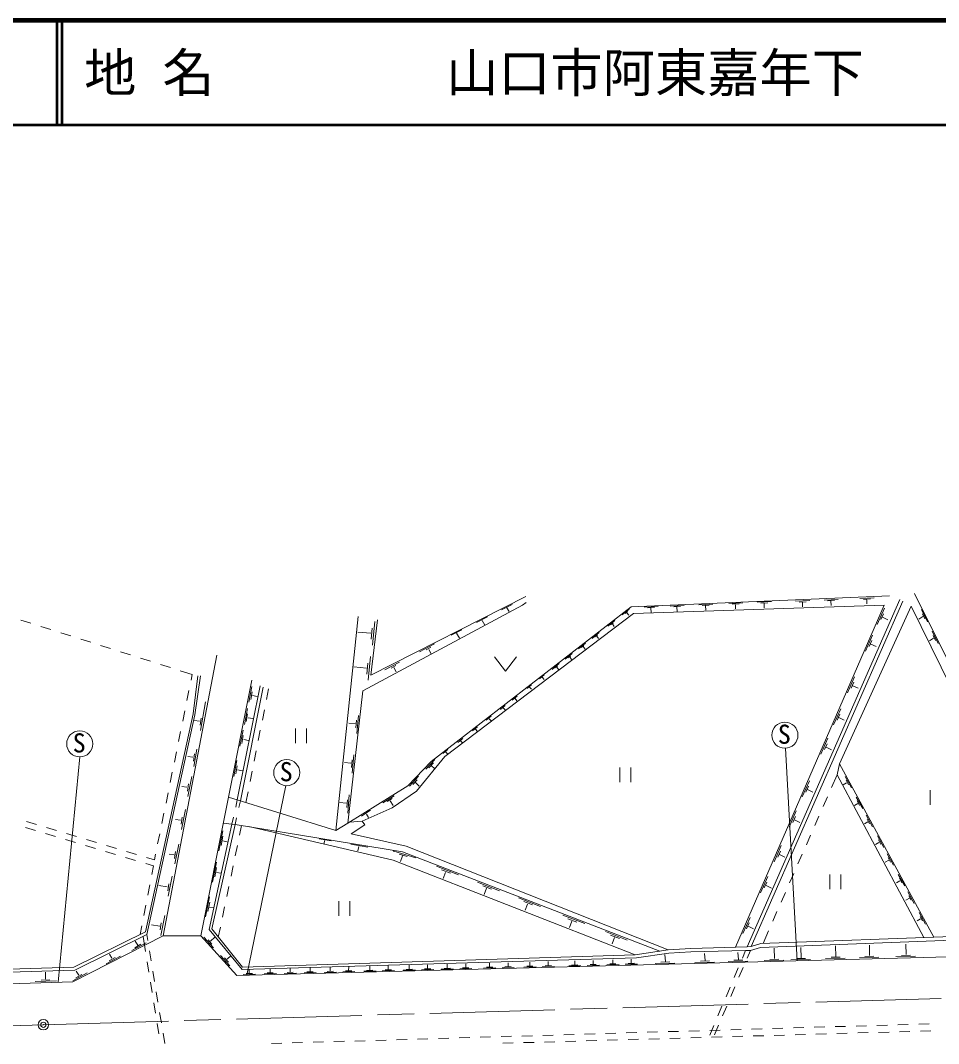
# Model space of a CAD drawing. Units: millimetres at full size, sheet at 1:1000; details may follow other scales. Extents: x 40000 to 680000, y 20000 to 380000.
# Drawn here: x 364284 to 452175, y 282052 to 380000 of the extents above; entities that cross this region are included whole.
import ezdxf
from ezdxf.enums import TextEntityAlignment as Align

# ---------------------------------------------------------------- set-up
doc = ezdxf.new("R2010")
doc.units = ezdxf.units.MM
doc.header["$LTSCALE"] = 1000
doc.header["$PDMODE"] = 32
doc.header["$PDSIZE"] = 500
doc.linetypes.add('CHAIN', pattern=[18.5, 12, -1.5, 3.5, -1.5])
for name, color, linetype, lineweight in [('M-BGD', 7, 'Continuous', 13), ('M-BMK', 2, 'CHAIN', 13), ('M-BMK-SRVR', 3, 'Continuous', 13), ('M-TTL', 2, 'Continuous', 140), ('M-TTL-LINE', 7, 'Continuous', 50)]:
    doc.layers.add(name, color=color, linetype=linetype, lineweight=lineweight)
doc.layers.add('M-TTL-TXT', color=7, linetype='Continuous')
doc.styles.add('ＭＳ ゴシック', font='')
doc.styles.get('ＭＳ ゴシック').set_extended_font_data('MS Gothic')

msp = doc.modelspace()

# ---------------------------------------------------------------- linework, layer by layer
at = {"layer": 'M-BGD'}
for p, q in [((412657, 324837), (397824, 317328)), ((412699, 324264), (412357, 324028)), ((447484, 324925), (422760, 323871)), ((432089, 324180), (433440, 324240)), ((433867, 291322), (448469, 324558)), ((434222, 291328), (448750, 324395)), ((434820, 324297), (436172, 324357)), ((435159, 324218), (435818, 324253)), ((438489, 324395), (439840, 324455)), ((438828, 324316), (439487, 324351)), ((439137, 324281), (439154, 323876)), ((441221, 324512), (442572, 324572)), ((441560, 324433), (442219, 324468)), ((441868, 324398), (441886, 323993)), ((444648, 324658), (445999, 324718)), ((444987, 324579), (445646, 324614)), ((445296, 324544), (445313, 324139)), ((465920, 292780), (449881, 325134)), ((412357, 324028), (397059, 315813)), ((422760, 323871), (403610, 309045)), ((410325, 323571), (411353, 324095)), ((410847, 323769), (411055, 323401)), ((421899, 323081), (422565, 323625)), ((422162, 323216), (422412, 323417)), ((422343, 323303), (422523, 323067)), ((422983, 323214), (446958, 324029)), ((423987, 323835), (425338, 323894)), ((424325, 323756), (424984, 323790)), ((424634, 323721), (424651, 323315)), ((426486, 323941), (427837, 324001)), ((426824, 323862), (427483, 323897)), ((427133, 323828), (427150, 323422)), ((429217, 324058), (430569, 324118)), ((429556, 323979), (430215, 324014)), ((429865, 323944), (429882, 323539)), ((432428, 324101), (433086, 324136)), ((432736, 324066), (432753, 323661)), ((446958, 324029), (432744, 291287)), ((435468, 324183), (435485, 323778)), ((442705, 308840), (449560, 323939)), ((446986, 323731), (446294, 322186)), ((449560, 323939), (464806, 292733)), ((450528, 323604), (451114, 322436)), ((365287, 322282), (364334, 322584)), ((396608, 322933), (394490, 302460)), ((397824, 317328), (398469, 322621)), ((398201, 322448), (397990, 320201)), ((404916, 309533), (422983, 323214)), ((407953, 322370), (408981, 322894)), ((408475, 322568), (408739, 322103)), ((420506, 322002), (421171, 322546)), ((420769, 322137), (421019, 322338)), ((446902, 323200), (446648, 322639)), ((446814, 322878), (447324, 322628)), ((450677, 322928), (450275, 322692)), ((450625, 323185), (450868, 322699)), ((367193, 321678), (366240, 321980)), ((369100, 321073), (368147, 321375)), ((397826, 321325), (396594, 321449)), ((397959, 321816), (397865, 320755)), ((405517, 321137), (406546, 321661)), ((406040, 321335), (406303, 320870)), ((419011, 320845), (419677, 321390)), ((420949, 322224), (421130, 321988)), ((451556, 321532), (452142, 320363)), ((371006, 320469), (370053, 320771)), ((402494, 319561), (403919, 320305)), ((417708, 319836), (418374, 320380)), ((419275, 320980), (419524, 321181)), ((419455, 321067), (419635, 320831)), ((445868, 321155), (445176, 319611)), ((445784, 320625), (445530, 320063)), ((445696, 320302), (446206, 320053)), ((451705, 320856), (451302, 320620)), ((451653, 321112), (451895, 320627)), ((372913, 319864), (371960, 320167)), ((374819, 319260), (373866, 319562)), ((403118, 319733), (403566, 319987)), ((403379, 319790), (403602, 319374)), ((416427, 318844), (417092, 319388)), ((417972, 319971), (418221, 320172)), ((418152, 320058), (418332, 319822)), ((376726, 318656), (375773, 318958)), ((378632, 318051), (377679, 318353)), ((377930, 292375), (383077, 319237)), ((397551, 318469), (397457, 317408)), ((397792, 319101), (397582, 316854)), ((399158, 317831), (400583, 318575)), ((409678, 319088), (410728, 317688)), ((410728, 317688), (411778, 319088)), ((415178, 317877), (415844, 318422)), ((416690, 318979), (416940, 319180)), ((416871, 319066), (417051, 318830)), ((380729, 317386), (379586, 317749)), ((380617, 316838), (380729, 317386)), ((397418, 317977), (396185, 318102)), ((399782, 318002), (400230, 318257)), ((400042, 318060), (400266, 317644)), ((415442, 318013), (415691, 318214)), ((415622, 318099), (415802, 317863)), ((380812, 313607), (381249, 317251)), ((381522, 317243), (380986, 313533)), ((386448, 316841), (381544, 292364)), ((413220, 316409), (412752, 316031)), ((414435, 317349), (413966, 316972)), ((414239, 317120), (414423, 316913)), ((444136, 317167), (443445, 315623)), ((444053, 316637), (443798, 316075)), ((380218, 314879), (380417, 315858)), ((385038, 305373), (387217, 316291)), ((387522, 316185), (385350, 305277)), ((386433, 316249), (386142, 314720)), ((386459, 315734), (386329, 314990)), ((387835, 314983), (388043, 316021)), ((397059, 315813), (395625, 303153)), ((413024, 316179), (413208, 315973)), ((443965, 316314), (444475, 316065)), ((382008, 314768), (381523, 312023)), ((386495, 315370), (386953, 315282)), ((410694, 314425), (410226, 314047)), ((411826, 315301), (411358, 314924)), ((411631, 315072), (411814, 314865)), ((376259, 292749), (380812, 313607)), ((380986, 313533), (376386, 292483)), ((379818, 312919), (380018, 313899)), ((386008, 314126), (385716, 312597)), ((386034, 313611), (385904, 312868)), ((387442, 313022), (387638, 314002)), ((396630, 313471), (396474, 311729)), ((410499, 314195), (410682, 313989)), ((442809, 314108), (442117, 312564)), ((442725, 313578), (442471, 313016)), ((381433, 312907), (380955, 312970)), ((381579, 313216), (381485, 312540)), ((386070, 313247), (386528, 313159)), ((396334, 312686), (395725, 312738)), ((396453, 313003), (396396, 312270)), ((409348, 313383), (408880, 313005)), ((409152, 313153), (409336, 312947)), ((442637, 313255), (443147, 313006)), ((379418, 310959), (379618, 311939)), ((385591, 312044), (385299, 310515)), ((385617, 311529), (385487, 310785)), ((387050, 311061), (387246, 312041)), ((390619, 312222), (390619, 310822)), ((391669, 310822), (391669, 312222)), ((408039, 312365), (407571, 311987)), ((407844, 312135), (408027, 311929)), ((385653, 311165), (386111, 311077)), ((406619, 311265), (406151, 310888)), ((406424, 311036), (406607, 310829)), ((441584, 311286), (440892, 309741)), ((441500, 310756), (441245, 310194)), ((379018, 309000), (379218, 309980)), ((380790, 309465), (380312, 309527)), ((380936, 309773), (380842, 309097)), ((381171, 310224), (380880, 308581)), ((386657, 309100), (386853, 310080)), ((396202, 309689), (396046, 307947)), ((402194, 306211), (404916, 309533)), ((405186, 310209), (404718, 309832)), ((404990, 309980), (405174, 309773)), ((437523, 310325), (438633, 289974)), ((441412, 310433), (441922, 310183)), ((367889, 287921), (369961, 309493)), ((385009, 309139), (384717, 307610)), ((385035, 308625), (384905, 307881)), ((395905, 308904), (395297, 308956)), ((396025, 309221), (395968, 308487)), ((403610, 309045), (401371, 306729)), ((403953, 309239), (403089, 308309)), ((403823, 308912), (403391, 308444)), ((403641, 308631), (403921, 308378)), ((442705, 308840), (442468, 307787)), ((451731, 292247), (442705, 308840)), ((378618, 307040), (378818, 308020)), ((380698, 307617), (380313, 305708)), ((385071, 308260), (385529, 308172)), ((386264, 307139), (386461, 308119)), ((402403, 307637), (401540, 306706)), ((421677, 308490), (421677, 307090)), ((422727, 307090), (422727, 308490)), ((441938, 306580), (442468, 307787)), ((442468, 307787), (450759, 292211)), ((443221, 307630), (443838, 306521)), ((380223, 306592), (379745, 306655)), ((380369, 306901), (380275, 306225)), ((389694, 306741), (385956, 288598)), ((395625, 303153), (401371, 306729)), ((402273, 307309), (401842, 306841)), ((402091, 307029), (402466, 306690)), ((439818, 307218), (439126, 305674)), ((439735, 306688), (439480, 306126)), ((443374, 307004), (443050, 306817)), ((443320, 307253), (443547, 306815)), ((378218, 305080), (378418, 306060)), ((394490, 302460), (384202, 305631)), ((385860, 305120), (386068, 306158)), ((395767, 305851), (395611, 304108)), ((398990, 305105), (400072, 305771)), ((399860, 304614), (402194, 306211)), ((439646, 306365), (440156, 306116)), ((441133, 304749), (441535, 305664)), ((444296, 305654), (444913, 304544)), ((451358, 306312), (451358, 304912)), ((385038, 305373), (384887, 304697)), ((385350, 305277), (385203, 304644)), ((395471, 305065), (394862, 305117)), ((395590, 305382), (395533, 304649)), ((399401, 305210), (399859, 305496)), ((399687, 305298), (399958, 304856)), ((444449, 305027), (444125, 304840)), ((444396, 305277), (444622, 304839)), ((377818, 303121), (378018, 304101)), ((379762, 303735), (379669, 303059)), ((380092, 304451), (379707, 302542)), ((384670, 303720), (384519, 303044)), ((384978, 303669), (384831, 303036)), ((396925, 303825), (397792, 304380)), ((396987, 303350), (399860, 304614)), ((397407, 304009), (397588, 303693)), ((438559, 304319), (437868, 302774)), ((438476, 303789), (438221, 303227)), ((440329, 302918), (440731, 303833)), ((445243, 303913), (445860, 302804)), ((365731, 302448), (364773, 302735)), ((364861, 303319), (365818, 303031)), ((366776, 302742), (367733, 302454)), ((379617, 303427), (379138, 303489)), ((384519, 303044), (382359, 292978)), ((382600, 293025), (384831, 303036)), ((384519, 303044), (383703, 303142)), ((384831, 303036), (384519, 303044)), ((384831, 303036), (400873, 300421)), ((385458, 302934), (385262, 301996)), ((399980, 299618), (386157, 302820)), ((395625, 303153), (394490, 302460)), ((395625, 303153), (395780, 303249)), ((395780, 303249), (396987, 303350)), ((397256, 302976), (395934, 302122)), ((396987, 303350), (397256, 302976)), ((438388, 303466), (438897, 303216)), ((445396, 303287), (445072, 303100)), ((445342, 303536), (445569, 303098)), ((367647, 301875), (366689, 302161)), ((368691, 302166), (369649, 301878)), ((377418, 301161), (377618, 302141)), ((383647, 302428), (383270, 300509)), ((383665, 301903), (383488, 301014)), ((395934, 302122), (401200, 300948)), ((439524, 301087), (439927, 302002)), ((446318, 301937), (446935, 300827)), ((369563, 301301), (368605, 301588)), ((371480, 300728), (370522, 301015)), ((370606, 301590), (371564, 301301)), ((372521, 301013), (373479, 300725)), ((379460, 301154), (379075, 299245)), ((383655, 301445), (384076, 301357)), ((385057, 301017), (384853, 300038)), ((392888, 301640), (394032, 301453)), ((393394, 301501), (393345, 301203)), ((395923, 301135), (397541, 300865)), ((396662, 300912), (396573, 300506)), ((401200, 300948), (426281, 291024)), ((437118, 300999), (436426, 299455)), ((446471, 301310), (446147, 301123)), ((446418, 301560), (446644, 301122)), ((373396, 300154), (372438, 300441)), ((375312, 299581), (374354, 299868)), ((374436, 300437), (375394, 300149)), ((376352, 299861), (377107, 299633)), ((377107, 299633), (377219, 300181)), ((378985, 300129), (378506, 300192)), ((379130, 300438), (379037, 299762)), ((399963, 300475), (400020, 300454)), ((400020, 300454), (402127, 299845)), ((400535, 300189), (401315, 299965)), ((400847, 300007), (400660, 299466)), ((400873, 300421), (425491, 290904)), ((437035, 300469), (436780, 299907)), ((436947, 300146), (437456, 299897)), ((438720, 299256), (439122, 300171)), ((447248, 300227), (447865, 299118)), ((447348, 299850), (447574, 299412)), ((377010, 299073), (376270, 299294)), ((377010, 299073), (376848, 298236)), ((383045, 299424), (382668, 297504)), ((383063, 298898), (382886, 298009)), ((384648, 299059), (384444, 298080)), ((423122, 290544), (399980, 299618)), ((404115, 299034), (406211, 298207)), ((447401, 299601), (447077, 299413)), ((378811, 298068), (378426, 296160)), ((383053, 298441), (383474, 298352)), ((404604, 298680), (405451, 298358)), ((404973, 298441), (404754, 297854)), ((435834, 298041), (435142, 296496)), ((437915, 297425), (438318, 298340)), ((441760, 298226), (441760, 296826)), ((442810, 296826), (442810, 298226)), ((448324, 298251), (448941, 297141)), ((448423, 297874), (448649, 297436)), ((376658, 297254), (376467, 296272)), ((378336, 297044), (377542, 297176)), ((378482, 297352), (378388, 296676)), ((384239, 297102), (384034, 296123)), ((408050, 297513), (410146, 296686)), ((408539, 297159), (409387, 296837)), ((408908, 296920), (408690, 296332)), ((435751, 297510), (435496, 296949)), ((435662, 297188), (436172, 296938)), ((448476, 297624), (448152, 297437)), ((382379, 296102), (382002, 294183)), ((411974, 295996), (414070, 295169)), ((437111, 295593), (437513, 296509)), ((449384, 295956), (449060, 295768)), ((449231, 296582), (449848, 295472)), ((449331, 296205), (449557, 295767)), ((376277, 295291), (376087, 294309)), ((382398, 295577), (382221, 294687)), ((382387, 295119), (382808, 295031)), ((383830, 295144), (383625, 294165)), ((394752, 295693), (394752, 294293)), ((395802, 294293), (395802, 295693)), ((412463, 295642), (413311, 295320)), ((412832, 295403), (412614, 294815)), ((378092, 294316), (377707, 292407)), ((416212, 294357), (418308, 293530)), ((416701, 294004), (417549, 293681)), ((434137, 294130), (433445, 292586)), ((436307, 293762), (436709, 294678)), ((450459, 293979), (450135, 293792)), ((450306, 294605), (450924, 293496)), ((450406, 294229), (450632, 293791)), ((375896, 293327), (375734, 292490)), ((377617, 293291), (376823, 293424)), ((377763, 293600), (377669, 292924)), ((382359, 292978), (385508, 289151)), ((385552, 289354), (382600, 293025)), ((383421, 293186), (383224, 292248)), ((417070, 293764), (416852, 293177)), ((434053, 293600), (433798, 293038)), ((433965, 293278), (434475, 293028)), ((369298, 287965), (377930, 292375)), ((376259, 292749), (369399, 289366)), ((376386, 292483), (369479, 289077)), ((376252, 290873), (376018, 292301)), ((376477, 291928), (376386, 292483)), ((381544, 292364), (377930, 292375)), ((381544, 292364), (384993, 288573)), ((381852, 292223), (382750, 291221)), ((382251, 291987), (382615, 291574)), ((382487, 291855), (382893, 292223)), ((420281, 292784), (422377, 291957)), ((420770, 292431), (421618, 292108)), ((421139, 292191), (420921, 291604)), ((435117, 291236), (475412, 292818)), ((464806, 292733), (435150, 291632)), ((435374, 291640), (435904, 292847)), ((376317, 291691), (374949, 290952)), ((375808, 291550), (375225, 291218)), ((375506, 291478), (375267, 291852)), ((376800, 289955), (376639, 290941)), ((384993, 288573), (475465, 290936)), ((426281, 291024), (423122, 290544)), ((428454, 291152), (426281, 291024)), ((433867, 291322), (428454, 291152)), ((428466, 290847), (433709, 290951)), ((433709, 290951), (433398, 290220)), ((433709, 290951), (434160, 290960)), ((434160, 290960), (433854, 290240)), ((434222, 291328), (433867, 291322)), ((434160, 290960), (435117, 291236)), ((435150, 291632), (434222, 291328)), ((436456, 290190), (436438, 291189)), ((439012, 290257), (438993, 291256)), ((442337, 290394), (442319, 291392)), ((445572, 290478), (445553, 291477)), ((449071, 290569), (449053, 291568)), ((373854, 290432), (372486, 289694)), ((373345, 290292), (372762, 289959)), ((373043, 290219), (372804, 290594)), ((383423, 290496), (384321, 289494)), ((383822, 290260), (384186, 289848)), ((384058, 290129), (384463, 290496)), ((385508, 289151), (423271, 290272)), ((423122, 290544), (385552, 289354)), ((417340, 289618), (417341, 289959)), ((419103, 289664), (419104, 290005)), ((420991, 289733), (420992, 290074)), ((422755, 289779), (422755, 290120)), ((423271, 290272), (426359, 290695)), ((426027, 289918), (425975, 290573)), ((426359, 290695), (428466, 290847)), ((429384, 289939), (430252, 289960)), ((429831, 290017), (429779, 290673)), ((432047, 289903), (433914, 289939)), ((432572, 290023), (433441, 290043)), ((433019, 290101), (432967, 290756)), ((435483, 289993), (437351, 290029)), ((436009, 290112), (436877, 290133)), ((438039, 290059), (439906, 290096)), ((438564, 290179), (439433, 290200)), ((441365, 290196), (443232, 290232)), ((441890, 290316), (442759, 290336)), ((444599, 290280), (446466, 290317)), ((445124, 290400), (445993, 290421)), ((448099, 290372), (449966, 290408)), ((448624, 290491), (449493, 290512)), ((369479, 289077), (317213, 287373)), ((317848, 287731), (369399, 289366)), ((369860, 288593), (369620, 288967)), ((376575, 288900), (376414, 289886)), ((377124, 287981), (376962, 288968)), ((386191, 288806), (386192, 289147)), ((388181, 288858), (388182, 289199)), ((390099, 288908), (390100, 289249)), ((392004, 288958), (392005, 289299)), ((393645, 288956), (394245, 288970)), ((393940, 289008), (393941, 289349)), ((395408, 289002), (396008, 289016)), ((395703, 289054), (395704, 289395)), ((397150, 288965), (398325, 288993)), ((397427, 289055), (398027, 289069)), ((397722, 289107), (397723, 289448)), ((398913, 289011), (400089, 289039)), ((399191, 289101), (399790, 289115)), ((399485, 289153), (399486, 289494)), ((400926, 289063), (402102, 289091)), ((401204, 289154), (401804, 289168)), ((401498, 289206), (401499, 289547)), ((402690, 289110), (403865, 289137)), ((402967, 289200), (403567, 289214)), ((403262, 289252), (403263, 289593)), ((404569, 289159), (405745, 289186)), ((404846, 289249), (405446, 289263)), ((405141, 289301), (405142, 289642)), ((406332, 289205), (407508, 289232)), ((406610, 289295), (407210, 289309)), ((406905, 289347), (406905, 289688)), ((408625, 289265), (409801, 289292)), ((408903, 289355), (409503, 289369)), ((409197, 289407), (409198, 289748)), ((410389, 289311), (411564, 289338)), ((410666, 289401), (411266, 289415)), ((410961, 289453), (410962, 289794)), ((412471, 289365), (413646, 289393)), ((412748, 289455), (413348, 289469)), ((413043, 289507), (413044, 289848)), ((414234, 289411), (415410, 289439)), ((414512, 289501), (415111, 289515)), ((414806, 289553), (414807, 289894)), ((416768, 289476), (417943, 289503)), ((417045, 289566), (417645, 289580)), ((418531, 289522), (419707, 289549)), ((418809, 289612), (419408, 289626)), ((420419, 289591), (421595, 289619)), ((420697, 289681), (421296, 289695)), ((422183, 289637), (423358, 289665)), ((422460, 289727), (423060, 289741)), ((425055, 289720), (426922, 289757)), ((425580, 289840), (426448, 289861)), ((428858, 289820), (430726, 289856)), ((433006, 289300), (432615, 288379)), ((433463, 289320), (433071, 288400)), ((367728, 288044), (365686, 287982)), ((366269, 288124), (367097, 288148)), ((366678, 288200), (366667, 288886)), ((370671, 288806), (369303, 288067)), ((370161, 288666), (369579, 288333)), ((385619, 288664), (386795, 288691)), ((385897, 288754), (386496, 288768)), ((387609, 288716), (388785, 288743)), ((387886, 288806), (388486, 288820)), ((389527, 288766), (390702, 288793)), ((389804, 288856), (390404, 288870)), ((391432, 288816), (392608, 288843)), ((391710, 288906), (392309, 288920)), ((393368, 288866), (394543, 288894)), ((395131, 288912), (396306, 288940)), ((266835, 284776), (369298, 287965)), ((376899, 286926), (376737, 287913)), ((377447, 286007), (377285, 286994)), ((432223, 287459), (431832, 286539)), ((432680, 287479), (432288, 286559)), ((377222, 284952), (377060, 285939)), ((431440, 285619), (431049, 284699)), ((431897, 285639), (431505, 284719)), ((377770, 284034), (377609, 285020)), ((377545, 282978), (377384, 283965)), ((423285, 283101), (422286, 283071)), ((425284, 283160), (424285, 283131)), ((427283, 283220), (426284, 283190)), ((429283, 283280), (428283, 283250)), ((430657, 283779), (430266, 282858)), ((431282, 283340), (430282, 283310)), ((431114, 283799), (430722, 282879)), ((433281, 283399), (432281, 283370)), ((435280, 283459), (434280, 283429)), ((437279, 283519), (436279, 283489)), ((439278, 283579), (438279, 283549)), ((441277, 283638), (440278, 283609)), ((443276, 283698), (442277, 283668)), ((445275, 283758), (444276, 283728)), ((445439, 283093), (444440, 283064)), ((447275, 283818), (446275, 283788)), ((447439, 283151), (446439, 283122)), ((449274, 283877), (448274, 283848)), ((449438, 283209), (448438, 283180)), ((451273, 283937), (450273, 283907)), ((451437, 283267), (450437, 283238)), ((378094, 282060), (377932, 283047)), ((391300, 282145), (390300, 282115)), ((393299, 282205), (392299, 282175)), ((395298, 282264), (394298, 282234)), ((397297, 282324), (396297, 282294)), ((399296, 282384), (398296, 282354)), ((401295, 282443), (400296, 282414)), ((403294, 282503), (402295, 282473)), ((405293, 282563), (404294, 282533)), ((407292, 282623), (406293, 282593)), ((409292, 282682), (408292, 282653)), ((411291, 282742), (410291, 282712)), ((411454, 282107), (410454, 282078)), ((413290, 282802), (412290, 282772)), ((413453, 282165), (412453, 282136)), ((415289, 282862), (414289, 282832)), ((415452, 282223), (414453, 282194)), ((417288, 282921), (416288, 282892)), ((417451, 282281), (416452, 282252)), ((419287, 282981), (418288, 282951)), ((419450, 282339), (418451, 282310)), ((421286, 283041), (420287, 283011)), ((421450, 282397), (420450, 282368)), ((423449, 282455), (422449, 282426)), ((425448, 282513), (424448, 282484)), ((427447, 282571), (426447, 282542)), ((429446, 282629), (428447, 282600)), ((431445, 282687), (430446, 282658)), ((433445, 282745), (432445, 282716)), ((435444, 282803), (434444, 282774)), ((437443, 282861), (436443, 282832)), ((439442, 282919), (438442, 282890)), ((441441, 282977), (440442, 282948)), ((443440, 283035), (442441, 283006)), ((389300, 282085), (388301, 282055))]:
    msp.add_line(p, q, dxfattribs=at)
for centre in [(437465, 311574), (369959, 310743), (389776, 307988)]:
    msp.add_circle(centre, 1250, dxfattribs=at)
at = {"layer": 'M-BMK'}
for p, q in [((366475, 283851), (466927, 286798)), ((266474, 280916), (366475, 283851))]:
    msp.add_line(p, q, dxfattribs=at)
at = {"layer": 'M-BMK-SRVR'}
msp.add_circle((366475, 283851), 500, dxfattribs=at)
msp.add_point((366475, 283851), dxfattribs=at)
at = {"layer": 'M-TTL'}
msp.add_line((680000, 380000), (40000, 380000), dxfattribs=at)
at = {"layer": 'M-TTL-LINE'}
for p, q in [((367750, 380000), (367750, 370000)), ((368250, 380000), (368250, 370000)), ((40000, 370000), (680000, 370000))]:
    msp.add_line(p, q, dxfattribs=at)

# ---------------------------------------------------------------- texts
at = {"layer": 'M-BGD', "style": 'ＭＳ ゴシック'}
for p in [(436786, 310200), (369281, 309369), (389097, 306614)]:
    msp.add_text('S', height=1833, dxfattribs=at).set_placement(p, align=Align.BOTTOM_LEFT)
at = {"layer": 'M-TTL-TXT', "style": 'ＭＳ ゴシック'}
for s, p in [('地 名', (370380, 375000)), ('山口市阿東嘉年下', (405024, 375000))]:
    msp.add_text(s, height=3666, dxfattribs=at).set_placement(p, align=Align.MIDDLE_LEFT)

doc.saveas('drawing.dxf')
